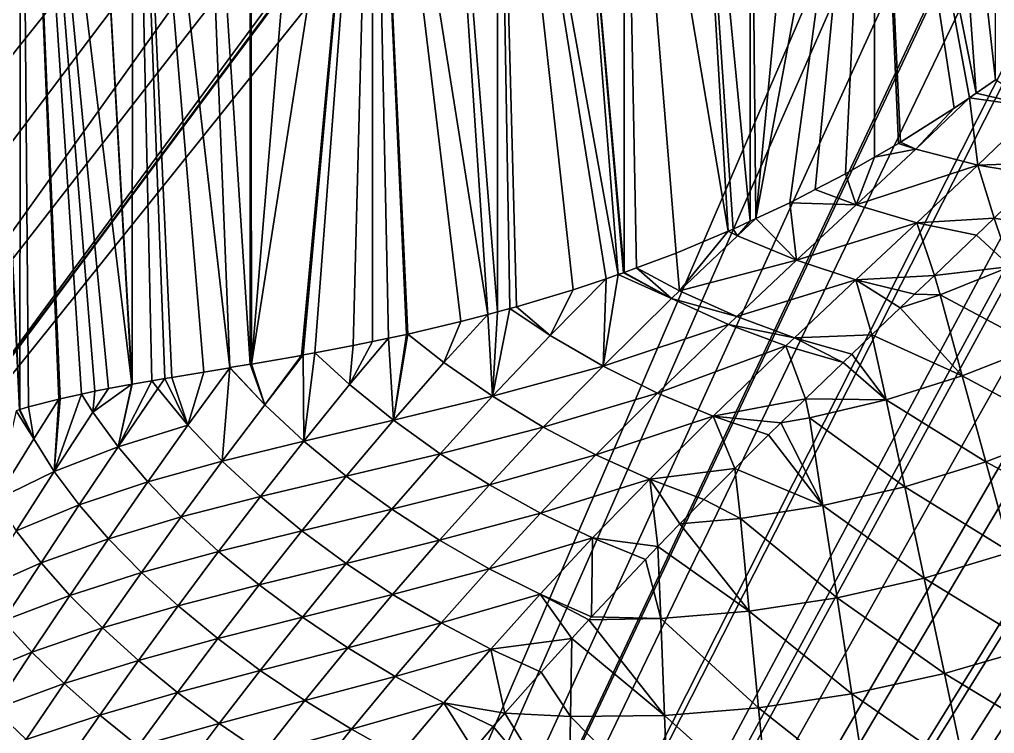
# Model space of a CAD drawing. Header units: metres. Extents: x -44.6 to 35.4, y -44.1 to 26.9.
# Drawn here: x -29.41 to -23.86, y 9.31 to 13.37 of the extents above; entities that cross this region are included whole.
import ezdxf

# ---------------------------------------------------------------- set-up
doc = ezdxf.new("R2010")
doc.units = ezdxf.units.M

msp = doc.modelspace()

# ---------------------------------------------------------------- linework, layer by layer
for points in [[(-32.268772, 13.089636, 91.214554), (-32.370647, 13.488786, 91.214554), (-22.606426, 21.748842, 91.214554)], [(-32.147896, 12.697619, 91.214554), (-32.268772, 13.089636, 91.214554), (-22.606426, 21.748842, 91.214554)], [(-32.008389, 12.313941, 91.214554), (-32.147896, 12.697619, 91.214554), (-22.606426, 21.748842, 91.214554)], [(-31.850681, 11.939779, 91.214554), (-32.008389, 12.313941, 91.214554), (-22.606426, 21.748842, 91.214554)], [(-31.675259, 11.576286, 91.214554), (-31.850681, 11.939779, 91.214554), (-22.606426, 21.748842, 91.214554)], [(-31.482658, 11.224577, 91.214554), (-31.675259, 11.576286, 91.214554), (-22.606426, 21.748842, 91.214554)], [(-31.273474, 10.885734, 91.214554), (-31.482658, 11.224577, 91.214554), (-22.606426, 21.748842, 91.214554)], [(-31.048349, 10.560798, 91.214554), (-31.273474, 10.885734, 91.214554), (-22.606426, 21.748842, 91.214554)], [(-22.606426, 21.748842, 91.214554), (-30.812649, 10.256478, 91.214554), (-31.048349, 10.560798, 91.214554)], [(-30.812649, 10.256478, 91.214554), (-22.606426, 21.748842, 91.214554), (-22.129082, 21.408796, 91.214554)], [(-22.129082, 21.408796, 91.214554), (-30.562969, 9.967408, 91.214554), (-30.812649, 10.256478, 91.214554)], [(-30.562969, 9.967408, 91.214554), (-22.129082, 21.408796, 91.214554), (-22.073425, 21.371313, 91.214554)], [(-22.073425, 21.371313, 91.214554), (-22.059523, 21.361952, 91.214554), (-30.562969, 9.967408, 91.214554)], [(-22.059523, 21.361952, 91.214554), (-21.645548, 21.083145, 91.214554), (-30.562969, 9.967408, 91.214554)], [(-32.494915, -4.090965, 91.214554), (-21.645548, 21.083145, 91.214554), (-21.477617, 20.976406, 91.214554)], [(-30.562969, 9.967408, 91.214554), (-21.645548, 21.083145, 91.214554), (-32.494915, -4.090965, 91.214554)], [(-21.477617, 20.976406, 91.214554), (-21.155891, 20.771914, 91.214554), (-32.494915, -4.090965, 91.214554)], [(-32.494915, -4.090965, 91.214554), (-21.155891, 20.771914, 91.214554), (-20.875952, 20.604309, 91.214554)], [(-20.875952, 20.604309, 91.214554), (-20.860102, 20.594818, 91.214554), (-32.494915, -4.090965, 91.214554)], [(-20.860102, 20.594818, 91.214554), (-20.660181, 20.475122, 91.214554), (-32.494915, -4.090965, 91.214554)], [(-32.494915, -4.090965, 91.214554), (-20.660181, 20.475122, 91.214554), (-20.206511, 20.219816, 91.214554)], [(-20.206511, 20.219816, 91.214554), (-20.158503, 20.192801, 91.214554), (-32.494915, -4.090965, 91.214554)], [(-20.158503, 20.192801, 91.214554), (-19.650936, 19.924978, 91.214554), (-32.494915, -4.090965, 91.214554)], [(-32.494915, -4.090965, 91.214554), (-19.650936, 19.924978, 91.214554), (-19.514906, 19.857868, 91.214554)], [(-19.514906, 19.857868, 91.214554), (-19.447666, 19.824694, 91.214554), (-32.494915, -4.090965, 91.214554)], [(-19.447666, 19.824694, 91.214554), (-19.137566, 19.671705, 91.214554), (-32.494915, -4.090965, 91.214554)], [(-32.494915, -4.090965, 91.214554), (-19.137566, 19.671705, 91.214554), (-18.786144, 19.510136, 91.214554)], [(-18.786144, 19.510136, 91.214554), (-18.618469, 19.433048, 91.214554), (-32.494915, -4.090965, 91.214554)], [(-18.618469, 19.433048, 91.214554), (-18.093723, 19.209085, 91.214554), (-32.494915, -4.090965, 91.214554)], [(-32.494915, -4.090965, 91.214554), (-18.093723, 19.209085, 91.214554), (-18.020308, 19.18013, 91.214554)], [(-18.020308, 19.18013, 91.214554), (-17.748207, 19.072813, 91.214554), (-32.494915, -4.090965, 91.214554)], [(-17.748207, 19.072813, 91.214554), (-17.563393, 18.999922, 91.214554), (-32.494915, -4.090965, 91.214554)], [(-32.494915, -4.090965, 91.214554), (-17.563393, 18.999922, 91.214554), (-8.667542, 15.624047, 91.214554)], [(-29.668678, 16.621983, 104.162102), (-29.408812, 11.151505, 95.011314), (-29.404417, 11.152883, 95.01899)], [(-29.404417, 11.152883, 95.01899), (-29.399834, 16.486055, 104.240585), (-29.668678, 16.621983, 104.162102)], [(-29.399834, 16.486055, 104.240585), (-29.404417, 11.152883, 95.01899), (-29.355288, 11.168292, 95.104797)], [(-29.399834, 16.486055, 104.240585), (-28.978519, 11.257013, 95.664162), (-28.899891, 11.271878, 95.764511)], [(-28.899891, 11.271878, 95.764511), (-28.766893, 11.29702, 95.934235), (-29.399834, 16.486055, 104.240585)], [(-29.399834, 16.486055, 104.240585), (-29.174629, 11.214637, 95.387589), (-29.053343, 11.240845, 95.55864)], [(-29.053343, 11.240845, 95.55864), (-28.978519, 11.257013, 95.664162), (-29.399834, 16.486055, 104.240585)], [(-29.399834, 16.486055, 104.240585), (-29.355288, 11.168292, 95.104797), (-29.18264, 11.212583, 95.375046)], [(-29.18264, 11.212583, 95.375046), (-29.174629, 11.214637, 95.387589), (-29.399834, 16.486055, 104.240585)], [(-29.05022, 16.309292, 104.342636), (-29.399834, 16.486055, 104.240585), (-28.766893, 11.29702, 95.934235)], [(-29.05022, 16.309292, 104.342636), (-28.766893, 11.29702, 95.934235), (-28.765722, 11.297223, 95.9356)], [(-28.765722, 11.297223, 95.9356), (-28.76178, 16.198277, 104.406731), (-29.05022, 16.309292, 104.342636)], [(-28.76178, 16.198277, 104.406731), (-28.765722, 11.297223, 95.9356), (-28.652441, 11.316827, 96.066925)], [(-28.76178, 16.198277, 104.406731), (-28.357519, 11.366693, 96.392288), (-28.209648, 11.391376, 96.53788)], [(-28.209648, 11.391376, 96.53788), (-28.209095, 11.391468, 96.538429), (-28.76178, 16.198277, 104.406731)], [(-28.76178, 16.198277, 104.406731), (-28.539753, 11.336329, 96.197563), (-28.357519, 11.366693, 96.392288)], [(-28.76178, 16.198277, 104.406731), (-28.652441, 11.316827, 96.066925), (-28.578859, 11.329561, 96.152229)], [(-28.578859, 11.329561, 96.152229), (-28.539753, 11.336329, 96.197563), (-28.76178, 16.198277, 104.406731)], [(-28.395798, 16.057419, 104.488052), (-28.76178, 16.198277, 104.406731), (-28.209095, 11.391468, 96.538429)], [(-28.395798, 16.057419, 104.488052), (-28.209095, 11.391468, 96.538429), (-28.093771, 11.410719, 96.651978)], [(-28.093771, 11.410719, 96.651978), (-28.090872, 15.973419, 104.536552), (-28.395798, 16.057419, 104.488052)], [(-23.849348, 13.031414, 99.296722), (-23.852308, 16.04273, 104.496536), (-24.176918, 15.939023, 104.556412)], [(-28.090872, 15.973419, 104.536552), (-28.093771, 11.410719, 96.651978), (-28.085688, 11.412068, 96.659935)], [(-28.085688, 11.412068, 96.659935), (-27.71335, 15.869421, 104.596596), (-28.090872, 15.973419, 104.536552)], [(-24.176918, 15.939023, 104.556412), (-24.540382, 15.86093, 104.601501), (-23.95948, 12.955147, 99.24202)], [(-24.176918, 15.939023, 104.556412), (-23.95948, 12.955147, 99.24202), (-23.849348, 13.031414, 99.296722)], [(-28.085688, 11.412068, 96.659935), (-27.395355, 15.814243, 104.628456), (-27.71335, 15.869421, 104.596596)], [(-24.540382, 15.86093, 104.601501), (-25.214905, 12.240141, 98.602348), (-25.020317, 12.331119, 98.705124)], [(-25.214905, 12.240141, 98.602348), (-24.540382, 15.86093, 104.601501), (-24.871988, 15.789683, 104.642632)], [(-25.020317, 12.331119, 98.705124), (-24.876696, 12.4057, 98.779144), (-24.540382, 15.86093, 104.601501)], [(-24.540382, 15.86093, 104.601501), (-24.876696, 12.4057, 98.779144), (-24.703102, 12.495844, 98.868599)], [(-24.703102, 12.495844, 98.868599), (-24.538481, 12.590337, 98.951935), (-24.540382, 15.86093, 104.601501)], [(-24.540382, 15.86093, 104.601501), (-23.997219, 12.929013, 99.223274), (-23.95948, 12.955147, 99.24202)], [(-24.540382, 15.86093, 104.601501), (-24.390913, 12.675039, 99.026634), (-24.083998, 12.868918, 99.180161)], [(-24.540382, 15.86093, 104.601501), (-24.402264, 12.668525, 99.020889), (-24.390913, 12.675039, 99.026634)], [(-24.540382, 15.86093, 104.601501), (-24.538481, 12.590337, 98.951935), (-24.402264, 12.668525, 99.020889)], [(-24.083998, 12.868918, 99.180161), (-23.997219, 12.929013, 99.223274), (-24.540382, 15.86093, 104.601501)], [(-27.395355, 15.814243, 104.628456), (-28.085688, 11.412068, 96.659935), (-27.801844, 11.461621, 96.915001)], [(-27.395355, 15.814243, 104.628456), (-27.801844, 11.461621, 96.915001), (-27.791258, 11.463623, 96.923729)], [(-27.791258, 11.463623, 96.923729), (-27.724432, 11.476264, 96.978844), (-27.395355, 15.814243, 104.628456)], [(-27.724432, 11.476264, 96.978844), (-27.507397, 11.517318, 97.157829), (-27.395355, 15.814243, 104.628456)], [(-27.507397, 11.517318, 97.157829), (-27.396942, 11.54048, 97.241913), (-27.395355, 15.814243, 104.628456)], [(-27.395355, 15.814243, 104.628456), (-27.396942, 11.54048, 97.241913), (-27.304888, 11.559783, 97.311989)], [(-27.395355, 15.814243, 104.628456), (-26.892841, 11.654204, 97.608772), (-26.739941, 11.694864, 97.709801)], [(-27.395355, 15.814243, 104.628456), (-27.203867, 11.580967, 97.388893), (-27.195576, 11.58292, 97.394753)], [(-27.195576, 11.58292, 97.394753), (-26.892841, 11.654204, 97.608772), (-27.395355, 15.814243, 104.628456)], [(-27.304888, 11.559783, 97.311989), (-27.203867, 11.580967, 97.388893), (-27.395355, 15.814243, 104.628456)], [(-27.011166, 15.747581, 104.666939), (-27.395355, 15.814243, 104.628456), (-26.739941, 11.694864, 97.709801)], [(-25.214905, 12.240141, 98.602348), (-24.871988, 15.789683, 104.642632), (-25.247463, 15.746194, 104.66774)], [(-27.011166, 15.747581, 104.666939), (-26.739941, 11.694864, 97.709801), (-26.684454, 11.70962, 97.746468)], [(-26.684454, 11.70962, 97.746468), (-26.683771, 15.722706, 104.681305), (-27.011166, 15.747581, 104.666939)], [(-26.683771, 15.722706, 104.681305), (-26.684454, 11.70962, 97.746468), (-26.615435, 11.727974, 97.792076)], [(-26.683771, 15.722706, 104.681305), (-26.254717, 11.835052, 98.017921), (-26.066164, 11.898241, 98.129631)], [(-26.066164, 11.898241, 98.129631), (-25.997698, 11.921185, 98.170189), (-26.683771, 15.722706, 104.681305)], [(-26.683771, 15.722706, 104.681305), (-26.575928, 11.73848, 97.818176), (-26.254717, 11.835052, 98.017921)], [(-26.615435, 11.727974, 97.792076), (-26.575928, 11.73848, 97.818176), (-26.683771, 15.722706, 104.681305)], [(-26.297764, 15.693377, 104.698235), (-26.683771, 15.722706, 104.681305), (-25.997698, 11.921185, 98.170189)], [(-25.246393, 12.225418, 98.585716), (-25.247463, 15.746194, 104.66774), (-25.581808, 15.707468, 104.690102)], [(-25.247463, 15.746194, 104.66774), (-25.246393, 12.225418, 98.585716), (-25.214905, 12.240141, 98.602348)], [(-25.964668, 11.933507, 98.18895), (-25.964863, 15.699929, 104.69445), (-26.297764, 15.693377, 104.698235)], [(-26.297764, 15.693377, 104.698235), (-25.967499, 11.932451, 98.18734), (-25.964668, 11.933507, 98.18895)], [(-26.297764, 15.693377, 104.698235), (-25.997698, 11.921185, 98.170189), (-25.967499, 11.932451, 98.18734)], [(-25.581808, 15.707468, 104.690102), (-25.964863, 15.699929, 104.69445), (-25.371185, 12.168487, 98.519295)], [(-25.964863, 15.699929, 104.69445), (-25.893744, 11.959966, 98.229218), (-25.668221, 12.044098, 98.357277)], [(-25.964863, 15.699929, 104.69445), (-25.964668, 11.933507, 98.18895), (-25.893744, 11.959966, 98.229218)], [(-25.668221, 12.044098, 98.357277), (-25.371185, 12.168487, 98.519295), (-25.964863, 15.699929, 104.69445)], [(-25.581808, 15.707468, 104.690102), (-25.342194, 12.180628, 98.53511), (-25.246393, 12.225418, 98.585716)], [(-25.581808, 15.707468, 104.690102), (-25.371185, 12.168487, 98.519295), (-25.342194, 12.180628, 98.53511)], [(-8.667542, 15.624047, 91.214554), (-8.546576, 15.073651, 91.214554), (-32.494915, -4.090965, 91.214554)], [(-32.494915, -4.090965, 91.214554), (-8.546576, 15.073651, 91.214554), (-8.349462, 14.545717, 91.214554)], [(-32.494915, -4.090965, 91.214554), (-8.349462, 14.545717, 91.214554), (-8.080112, 14.050723, 91.214554)], [(-32.494915, -4.090965, 91.214554), (-8.080112, 14.050723, 91.214554), (-7.743872, 13.598495, 91.214554)], [(-15.196311, 2.685419, 91.214554), (-32.494915, -4.090965, 91.214554), (-7.743872, 13.598495, 91.214554)], [(-23.849348, 13.031414, 99.296722), (-23.95948, 12.955147, 99.24202), (-23.609268, 12.873884, 99.095978)], [(-23.609268, 12.873884, 99.095978), (-23.95948, 12.955147, 99.24202), (-23.997219, 12.929013, 99.223274)], [(-24.303558, 12.636806, 98.99102), (-23.997219, 12.929013, 99.223274), (-24.083998, 12.868918, 99.180161)], [(-23.997219, 12.929013, 99.223274), (-24.303558, 12.636806, 98.99102), (-23.950563, 12.544572, 98.859055)], [(-23.950563, 12.544572, 98.859055), (-23.609268, 12.873884, 99.095978), (-23.997219, 12.929013, 99.223274)], [(-24.303558, 12.636806, 98.99102), (-24.083998, 12.868918, 99.180161), (-24.390913, 12.675039, 99.026634)], [(-23.609268, 12.873884, 99.095978), (-23.950563, 12.544572, 98.859055), (-23.530956, 12.560665, 98.73867)], [(-24.303558, 12.636806, 98.99102), (-24.402264, 12.668525, 99.020889), (-24.538481, 12.590337, 98.951935)], [(-24.390913, 12.675039, 99.026634), (-24.402264, 12.668525, 99.020889), (-24.303558, 12.636806, 98.99102)], [(-23.950563, 12.544572, 98.859055), (-24.303558, 12.636806, 98.99102), (-24.64365, 12.318456, 98.72377)], [(-24.538481, 12.590337, 98.951935), (-24.64365, 12.318456, 98.72377), (-24.303558, 12.636806, 98.99102)], [(-24.538481, 12.590337, 98.951935), (-24.703102, 12.495844, 98.868599), (-24.64365, 12.318456, 98.72377)], [(-23.950563, 12.544572, 98.859055), (-23.605389, 12.486891, 98.691559), (-23.530956, 12.560665, 98.73867)], [(-24.703102, 12.495844, 98.868599), (-24.876696, 12.4057, 98.779144), (-24.64365, 12.318456, 98.72377)], [(-24.64365, 12.318456, 98.72377), (-24.29777, 12.216295, 98.609222), (-23.950563, 12.544572, 98.859055)], [(-23.857977, 12.242471, 98.525291), (-23.950563, 12.544572, 98.859055), (-24.29777, 12.216295, 98.609222)], [(-23.857977, 12.242471, 98.525291), (-23.605389, 12.486891, 98.691559), (-23.950563, 12.544572, 98.859055)], [(-23.369284, 12.158678, 98.262398), (-23.605389, 12.486891, 98.691559), (-23.857977, 12.242471, 98.525291)], [(-24.64365, 12.318456, 98.72377), (-24.876696, 12.4057, 98.779144), (-25.020317, 12.331119, 98.705124)], [(-24.982237, 12.002769, 98.449829), (-25.020317, 12.331119, 98.705124), (-25.214905, 12.240141, 98.602348)], [(-25.020317, 12.331119, 98.705124), (-24.982237, 12.002769, 98.449829), (-24.64365, 12.318456, 98.72377)], [(-24.29777, 12.216295, 98.609222), (-24.64365, 12.318456, 98.72377), (-24.982237, 12.002769, 98.449829)], [(-25.246393, 12.225418, 98.585716), (-25.342194, 12.180628, 98.53511), (-25.317635, 12.14301, 98.512962)], [(-25.317635, 12.14301, 98.512962), (-25.214905, 12.240141, 98.602348), (-25.246393, 12.225418, 98.585716)], [(-25.214905, 12.240141, 98.602348), (-25.317635, 12.14301, 98.512962), (-24.982237, 12.002769, 98.449829)], [(-24.982237, 12.002769, 98.449829), (-24.644619, 11.891047, 98.351463), (-24.29777, 12.216295, 98.609222)], [(-24.197412, 11.916978, 98.296089), (-24.29777, 12.216295, 98.609222), (-24.644619, 11.891047, 98.351463)], [(-24.29777, 12.216295, 98.609222), (-23.95706, 12.146591, 98.460068), (-23.857977, 12.242471, 98.525291)], [(-24.197412, 11.916978, 98.296089), (-23.95706, 12.146591, 98.460068), (-24.29777, 12.216295, 98.609222)], [(-23.763592, 11.966953, 98.216599), (-23.857977, 12.242471, 98.525291), (-23.95706, 12.146591, 98.460068)], [(-23.857977, 12.242471, 98.525291), (-23.763592, 11.966953, 98.216599), (-23.369284, 12.158678, 98.262398)], [(-25.371185, 12.168487, 98.519295), (-25.668221, 12.044098, 98.357277), (-25.647766, 11.828816, 98.216461)], [(-25.647766, 11.828816, 98.216461), (-25.317635, 12.14301, 98.512962), (-25.371185, 12.168487, 98.519295)], [(-25.342194, 12.180628, 98.53511), (-25.371185, 12.168487, 98.519295), (-25.317635, 12.14301, 98.512962)], [(-24.982237, 12.002769, 98.449829), (-25.317635, 12.14301, 98.512962), (-25.647766, 11.828816, 98.216461)], [(-23.763592, 11.966953, 98.216599), (-23.95706, 12.146591, 98.460068), (-24.197412, 11.916978, 98.296089)], [(-25.668221, 12.044098, 98.357277), (-25.893744, 11.959966, 98.229218), (-25.647766, 11.828816, 98.216461)], [(-25.647766, 11.828816, 98.216461), (-25.323046, 11.682054, 98.167358), (-24.982237, 12.002769, 98.449829)], [(-24.644619, 11.891047, 98.351463), (-24.982237, 12.002769, 98.449829), (-25.323046, 11.682054, 98.167358)], [(-25.893744, 11.959966, 98.229218), (-25.964668, 11.933507, 98.18895), (-25.693581, 11.784657, 98.174942)], [(-25.693581, 11.784657, 98.174942), (-25.647766, 11.828816, 98.216461), (-25.893744, 11.959966, 98.229218)], [(-24.197412, 11.916978, 98.296089), (-24.16452, 11.805855, 98.178223), (-23.763592, 11.966953, 98.216599)], [(-23.611607, 11.512313, 97.758667), (-23.763592, 11.966953, 98.216599), (-24.16452, 11.805855, 98.178223)], [(-26.385202, 11.575093, 97.817566), (-26.066164, 11.898241, 98.129631), (-26.254717, 11.835052, 98.017921)], [(-26.066164, 11.898241, 98.129631), (-26.385202, 11.575093, 97.817566), (-26.084221, 11.400426, 97.818695)], [(-26.084221, 11.400426, 97.818695), (-25.997698, 11.921185, 98.170189), (-26.066164, 11.898241, 98.129631)], [(-25.997698, 11.921185, 98.170189), (-26.084221, 11.400426, 97.818695), (-25.693581, 11.784657, 98.174942)], [(-25.693581, 11.784657, 98.174942), (-25.967499, 11.932451, 98.18734), (-25.997698, 11.921185, 98.170189)], [(-25.964668, 11.933507, 98.18895), (-25.967499, 11.932451, 98.18734), (-25.693581, 11.784657, 98.174942)], [(-25.323046, 11.682054, 98.167358), (-24.994551, 11.5614, 98.084129), (-24.644619, 11.891047, 98.351463)], [(-24.552855, 11.577568, 98.048325), (-24.644619, 11.891047, 98.351463), (-24.994551, 11.5614, 98.084129)], [(-24.644619, 11.891047, 98.351463), (-24.309883, 11.809532, 98.21936), (-24.197412, 11.916978, 98.296089)], [(-24.552855, 11.577568, 98.048325), (-24.391737, 11.731387, 98.161736), (-24.644619, 11.891047, 98.351463)], [(-24.391737, 11.731387, 98.161736), (-24.309883, 11.809532, 98.21936), (-24.644619, 11.891047, 98.351463)], [(-24.16452, 11.805855, 98.178223), (-24.197412, 11.916978, 98.296089), (-24.309883, 11.809532, 98.21936)], [(-26.385202, 11.575093, 97.817566), (-26.254717, 11.835052, 98.017921), (-26.575928, 11.73848, 97.818176)], [(-25.323046, 11.682054, 98.167358), (-25.647766, 11.828816, 98.216461), (-25.693581, 11.784657, 98.174942)], [(-25.370359, 11.637064, 98.127701), (-25.693581, 11.784657, 98.174942), (-26.084221, 11.400426, 97.818695)], [(-25.693581, 11.784657, 98.174942), (-25.370359, 11.637064, 98.127701), (-25.323046, 11.682054, 98.167358)], [(-24.309883, 11.809532, 98.21936), (-24.391737, 11.731387, 98.161736), (-24.16452, 11.805855, 98.178223)], [(-24.038654, 11.344237, 97.725853), (-24.16452, 11.805855, 98.178223), (-24.391737, 11.731387, 98.161736)], [(-24.16452, 11.805855, 98.178223), (-24.038654, 11.344237, 97.725853), (-23.611607, 11.512313, 97.758667)], [(-26.713808, 11.228584, 97.496162), (-26.385202, 11.575093, 97.817566), (-26.615435, 11.727974, 97.792076)], [(-26.615435, 11.727974, 97.792076), (-26.684454, 11.70962, 97.746468), (-26.713808, 11.228584, 97.496162)], [(-26.575928, 11.73848, 97.818176), (-26.615435, 11.727974, 97.792076), (-26.385202, 11.575093, 97.817566)], [(-24.038654, 11.344237, 97.725853), (-24.391737, 11.731387, 98.161736), (-24.552855, 11.577568, 98.048325)], [(-26.989822, 11.421126, 97.452026), (-26.739941, 11.694864, 97.709801), (-26.892841, 11.654204, 97.608772)], [(-26.739941, 11.694864, 97.709801), (-26.989822, 11.421126, 97.452026), (-26.713808, 11.228584, 97.496162)], [(-26.713808, 11.228584, 97.496162), (-26.684454, 11.70962, 97.746468), (-26.739941, 11.694864, 97.709801)], [(-24.994551, 11.5614, 98.084129), (-25.323046, 11.682054, 98.167358), (-25.370359, 11.637064, 98.127701)], [(-26.892841, 11.654204, 97.608772), (-27.195576, 11.58292, 97.394753), (-26.989822, 11.421126, 97.452026)], [(-26.084221, 11.400426, 97.818695), (-25.773733, 11.246587, 97.786575), (-25.370359, 11.637064, 98.127701)], [(-25.043171, 11.515244, 98.046478), (-25.370359, 11.637064, 98.127701), (-25.773733, 11.246587, 97.786575)], [(-25.370359, 11.637064, 98.127701), (-25.043171, 11.515244, 98.046478), (-24.994551, 11.5614, 98.084129)], [(-27.527479, 11.295251, 97.074516), (-27.304888, 11.559783, 97.311989), (-27.396942, 11.54048, 97.241913)], [(-27.304888, 11.559783, 97.311989), (-27.527479, 11.295251, 97.074516), (-27.277853, 11.092369, 97.157295)], [(-27.277853, 11.092369, 97.157295), (-27.203867, 11.580967, 97.388893), (-27.304888, 11.559783, 97.311989)], [(-27.277853, 11.092369, 97.157295), (-26.989822, 11.421126, 97.452026), (-27.195576, 11.58292, 97.394753)], [(-27.195576, 11.58292, 97.394753), (-27.203867, 11.580967, 97.388893), (-27.277853, 11.092369, 97.157295)], [(-26.084221, 11.400426, 97.818695), (-26.385202, 11.575093, 97.817566), (-26.713808, 11.228584, 97.496162)], [(-24.994551, 11.5614, 98.084129), (-25.043171, 11.515244, 98.046478), (-24.71669, 11.420935, 97.932449)], [(-24.994551, 11.5614, 98.084129), (-24.667, 11.468593, 97.967972), (-24.552855, 11.577568, 98.048325)], [(-24.71669, 11.420935, 97.932449), (-24.667, 11.468593, 97.967972), (-24.994551, 11.5614, 98.084129)], [(-24.471588, 11.20837, 97.699394), (-24.552855, 11.577568, 98.048325), (-24.667, 11.468593, 97.967972)], [(-24.552855, 11.577568, 98.048325), (-24.471588, 11.20837, 97.699394), (-24.038654, 11.344237, 97.725853)], [(-27.507397, 11.517318, 97.157829), (-27.724432, 11.476264, 96.978844), (-27.527479, 11.295251, 97.074516)], [(-27.396942, 11.54048, 97.241913), (-27.507397, 11.517318, 97.157829), (-27.527479, 11.295251, 97.074516)], [(-25.773733, 11.246587, 97.786575), (-25.457918, 11.115644, 97.721649), (-25.043171, 11.515244, 98.046478)], [(-24.930552, 11.213506, 97.777382), (-25.043171, 11.515244, 98.046478), (-25.457918, 11.115644, 97.721649)], [(-24.930552, 11.213506, 97.777382), (-24.71669, 11.420935, 97.932449), (-25.043171, 11.515244, 98.046478)], [(-23.450336, 11.029895, 97.333504), (-23.611607, 11.512313, 97.758667), (-24.038654, 11.344237, 97.725853)], [(-28.010551, 11.180406, 96.684486), (-27.801844, 11.461621, 96.915001), (-28.085688, 11.412068, 96.659935)], [(-28.010551, 11.180406, 96.684486), (-27.791258, 11.463623, 96.923729), (-27.801844, 11.461621, 96.915001)], [(-27.791258, 11.463623, 96.923729), (-28.010551, 11.180406, 96.684486), (-27.787937, 10.973492, 96.802048)], [(-27.724432, 11.476264, 96.978844), (-27.791258, 11.463623, 96.923729), (-27.787937, 10.973492, 96.802048)], [(-27.787937, 10.973492, 96.802048), (-27.527479, 11.295251, 97.074516), (-27.724432, 11.476264, 96.978844)], [(-24.471588, 11.20837, 97.699394), (-24.667, 11.468593, 97.967972), (-24.71669, 11.420935, 97.932449)], [(-28.209648, 11.391376, 96.53788), (-28.44767, 11.064891, 96.282867), (-28.252161, 10.85928, 96.431618)], [(-28.44767, 11.064891, 96.282867), (-28.209648, 11.391376, 96.53788), (-28.357519, 11.366693, 96.392288)], [(-28.252161, 10.85928, 96.431618), (-28.010551, 11.180406, 96.684486), (-28.209648, 11.391376, 96.53788)], [(-28.010551, 11.180406, 96.684486), (-28.209095, 11.391468, 96.538429), (-28.209648, 11.391376, 96.53788)], [(-28.093771, 11.410719, 96.651978), (-28.209095, 11.391468, 96.538429), (-28.010551, 11.180406, 96.684486)], [(-28.010551, 11.180406, 96.684486), (-28.085688, 11.412068, 96.659935), (-28.093771, 11.410719, 96.651978)], [(-26.713808, 11.228584, 97.496162), (-26.989822, 11.421126, 97.452026), (-27.277853, 11.092369, 97.157295)], [(-26.713808, 11.228584, 97.496162), (-26.424074, 11.052198, 97.508278), (-26.084221, 11.400426, 97.818695)], [(-25.773733, 11.246587, 97.786575), (-26.084221, 11.400426, 97.818695), (-26.424074, 11.052198, 97.508278)], [(-24.471588, 11.20837, 97.699394), (-24.71669, 11.420935, 97.932449), (-24.930552, 11.213506, 97.777382)], [(-28.652441, 11.316827, 96.066925), (-28.61956, 11.272256, 96.109436), (-28.578859, 11.329561, 96.152229)], [(-28.578859, 11.329561, 96.152229), (-28.61956, 11.272256, 96.109436), (-28.44767, 11.064891, 96.282867)], [(-28.44767, 11.064891, 96.282867), (-28.539753, 11.336329, 96.197563), (-28.578859, 11.329561, 96.152229)], [(-28.44767, 11.064891, 96.282867), (-28.357519, 11.366693, 96.392288), (-28.539753, 11.336329, 96.197563)], [(-23.905228, 10.854898, 97.305954), (-24.038654, 11.344237, 97.725853), (-24.471588, 11.20837, 97.699394)], [(-24.038654, 11.344237, 97.725853), (-23.905228, 10.854898, 97.305954), (-23.450336, 11.029895, 97.333504)], [(-28.766893, 11.29702, 95.934235), (-28.989281, 11.138535, 95.672806), (-28.845316, 10.940186, 95.871391)], [(-28.766893, 11.29702, 95.934235), (-28.899891, 11.271878, 95.764511), (-28.989281, 11.138535, 95.672806)], [(-28.989281, 11.138535, 95.672806), (-28.899891, 11.271878, 95.764511), (-28.978519, 11.257013, 95.664162)], [(-28.845316, 10.940186, 95.871391), (-28.61956, 11.272256, 96.109436), (-28.652441, 11.316827, 96.066925)], [(-28.652441, 11.316827, 96.066925), (-28.765722, 11.297223, 95.9356), (-28.845316, 10.940186, 95.871391)], [(-28.845316, 10.940186, 95.871391), (-28.765722, 11.297223, 95.9356), (-28.766893, 11.29702, 95.934235)], [(-28.44767, 11.064891, 96.282867), (-28.61956, 11.272256, 96.109436), (-28.845316, 10.940186, 95.871391)], [(-27.277853, 11.092369, 97.157295), (-27.527479, 11.295251, 97.074516), (-27.787937, 10.973492, 96.802048)], [(-29.208616, 10.799843, 95.452263), (-28.989281, 11.138535, 95.672806), (-29.053343, 11.240845, 95.55864)], [(-29.053343, 11.240845, 95.55864), (-29.174629, 11.214637, 95.387589), (-29.208616, 10.799843, 95.452263)], [(-29.208616, 10.799843, 95.452263), (-29.174629, 11.214637, 95.387589), (-29.18264, 11.212583, 95.375046)], [(-28.978519, 11.257013, 95.664162), (-29.053343, 11.240845, 95.55864), (-28.989281, 11.138535, 95.672806)], [(-27.277853, 11.092369, 97.157295), (-27.011263, 10.901284, 97.209656), (-26.713808, 11.228584, 97.496162)], [(-26.424074, 11.052198, 97.508278), (-26.713808, 11.228584, 97.496162), (-27.011263, 10.901284, 97.209656)], [(-26.424074, 11.052198, 97.508278), (-26.124331, 10.894227, 97.488213), (-25.773733, 11.246587, 97.786575)], [(-25.457918, 11.115644, 97.721649), (-25.773733, 11.246587, 97.786575), (-26.124331, 10.894227, 97.488213)], [(-29.355288, 11.168292, 95.104797), (-29.404417, 11.152883, 95.01899), (-29.325521, 10.985726, 95.231972)], [(-29.325521, 10.985726, 95.231972), (-29.18264, 11.212583, 95.375046), (-29.355288, 11.168292, 95.104797)], [(-29.18264, 11.212583, 95.375046), (-29.325521, 10.985726, 95.231972), (-29.208616, 10.799843, 95.452263)], [(-27.787937, 10.973492, 96.802048), (-28.010551, 11.180406, 96.684486), (-28.252161, 10.85928, 96.431618)], [(-25.457918, 11.115644, 97.721649), (-25.071205, 11.077083, 97.6754), (-24.930552, 11.213506, 97.777382)], [(-25.071205, 11.077083, 97.6754), (-24.909178, 11.10493, 97.679291), (-24.930552, 11.213506, 97.777382)], [(-24.930552, 11.213506, 97.777382), (-24.909178, 11.10493, 97.679291), (-24.471588, 11.20837, 97.699394)], [(-24.366375, 10.713436, 97.283737), (-24.471588, 11.20837, 97.699394), (-24.909178, 11.10493, 97.679291)], [(-24.471588, 11.20837, 97.699394), (-24.366375, 10.713436, 97.283737), (-23.905228, 10.854898, 97.305954)], [(-29.541784, 10.638884, 95.028), (-29.325521, 10.985726, 95.231972), (-29.424665, 11.146531, 94.98362)], [(-29.325521, 10.985726, 95.231972), (-29.408812, 11.151505, 95.011314), (-29.424665, 11.146531, 94.98362)], [(-29.404417, 11.152883, 95.01899), (-29.408812, 11.151505, 95.011314), (-29.325521, 10.985726, 95.231972)], [(-28.845316, 10.940186, 95.871391), (-28.989281, 11.138535, 95.672806), (-29.208616, 10.799843, 95.452263)], [(-26.124331, 10.894227, 97.488213), (-25.818411, 10.756691, 97.436234), (-25.457918, 11.115644, 97.721649)], [(-25.333187, 10.817824, 97.483322), (-25.457918, 11.115644, 97.721649), (-25.818411, 10.756691, 97.436234)], [(-25.457918, 11.115644, 97.721649), (-25.141026, 11.009362, 97.624771), (-25.071205, 11.077083, 97.6754)], [(-25.333187, 10.817824, 97.483322), (-25.141026, 11.009362, 97.624771), (-25.457918, 11.115644, 97.721649)], [(-24.832472, 10.605734, 97.266861), (-24.909178, 11.10493, 97.679291), (-25.071205, 11.077083, 97.6754)], [(-24.909178, 11.10493, 97.679291), (-24.832472, 10.605734, 97.266861), (-24.366375, 10.713436, 97.283737)], [(-28.845316, 10.940186, 95.871391), (-28.676659, 10.740403, 96.047882), (-28.44767, 11.064891, 96.282867)], [(-28.252161, 10.85928, 96.431618), (-28.44767, 11.064891, 96.282867), (-28.676659, 10.740403, 96.047882)], [(-27.787937, 10.973492, 96.802048), (-27.545849, 10.774351, 96.891083), (-27.277853, 11.092369, 97.157295)], [(-27.011263, 10.901284, 97.209656), (-27.277853, 11.092369, 97.157295), (-27.545849, 10.774351, 96.891083)], [(-27.011263, 10.901284, 97.209656), (-26.730972, 10.72434, 97.230957), (-26.424074, 11.052198, 97.508278)], [(-26.124331, 10.894227, 97.488213), (-26.424074, 11.052198, 97.508278), (-26.730972, 10.72434, 97.230957)], [(-25.071205, 11.077083, 97.6754), (-25.141026, 11.009362, 97.624771), (-24.832472, 10.605734, 97.266861)], [(-24.832472, 10.605734, 97.266861), (-25.141026, 11.009362, 97.624771), (-25.333187, 10.817824, 97.483322)], [(-23.280487, 10.521819, 96.94297), (-23.450336, 11.029895, 97.333504), (-23.905228, 10.854898, 97.305954)], [(-29.208616, 10.799843, 95.452263), (-29.325521, 10.985726, 95.231972), (-29.541784, 10.638884, 95.028)], [(-29.208616, 10.799843, 95.452263), (-29.066309, 10.609726, 95.653145), (-28.845316, 10.940186, 95.871391)], [(-28.676659, 10.740403, 96.047882), (-28.845316, 10.940186, 95.871391), (-29.066309, 10.609726, 95.653145)], [(-28.252161, 10.85928, 96.431618), (-28.035265, 10.657766, 96.553986), (-27.787937, 10.973492, 96.802048)], [(-27.545849, 10.774351, 96.891083), (-27.787937, 10.973492, 96.802048), (-28.035265, 10.657766, 96.553986)], [(-27.545849, 10.774351, 96.891083), (-27.287146, 10.585335, 96.950554), (-27.011263, 10.901284, 97.209656)], [(-26.730972, 10.72434, 97.230957), (-27.011263, 10.901284, 97.209656), (-27.287146, 10.585335, 96.950554)], [(-26.730972, 10.72434, 97.230957), (-26.440418, 10.563704, 97.220932), (-26.124331, 10.894227, 97.488213)], [(-25.818411, 10.756691, 97.436234), (-26.124331, 10.894227, 97.488213), (-26.440418, 10.563704, 97.220932)], [(-28.676659, 10.740403, 96.047882), (-28.485174, 10.541399, 96.200325), (-28.252161, 10.85928, 96.431618)], [(-28.035265, 10.657766, 96.553986), (-28.252161, 10.85928, 96.431618), (-28.485174, 10.541399, 96.200325)], [(-23.764822, 10.33996, 96.920334), (-23.905228, 10.854898, 97.305954), (-24.366375, 10.713436, 97.283737)], [(-23.905228, 10.854898, 97.305954), (-23.764822, 10.33996, 96.920334), (-23.280487, 10.521819, 96.94297)], [(-29.541784, 10.638884, 95.028), (-29.425152, 10.461657, 95.249977), (-29.208616, 10.799843, 95.452263)], [(-29.066309, 10.609726, 95.653145), (-29.208616, 10.799843, 95.452263), (-29.425152, 10.461657, 95.249977)], [(-28.035265, 10.657766, 96.553986), (-27.799452, 10.462649, 96.648575), (-27.545849, 10.774351, 96.891083)], [(-27.287146, 10.585335, 96.950554), (-27.545849, 10.774351, 96.891083), (-27.799452, 10.462649, 96.648575)], [(-25.818411, 10.756691, 97.436234), (-25.510235, 10.641353, 97.352989), (-25.333187, 10.817824, 97.483322)], [(-25.302223, 10.531971, 97.255325), (-25.333187, 10.817824, 97.483322), (-25.510235, 10.641353, 97.352989)], [(-25.333187, 10.817824, 97.483322), (-25.302223, 10.531971, 97.255325), (-24.832472, 10.605734, 97.266861)], [(-29.066309, 10.609726, 95.653145), (-28.900129, 10.417419, 95.832451), (-28.676659, 10.740403, 96.047882)], [(-28.485174, 10.541399, 96.200325), (-28.676659, 10.740403, 96.047882), (-28.900129, 10.417419, 95.832451)], [(-27.287146, 10.585335, 96.950554), (-27.014879, 10.408671, 96.979759), (-26.730972, 10.72434, 97.230957)], [(-26.440418, 10.563704, 97.220932), (-26.730972, 10.72434, 97.230957), (-27.014879, 10.408671, 96.979759)], [(-26.440418, 10.563704, 97.220932), (-26.143164, 10.421347, 97.179703), (-25.818411, 10.756691, 97.436234)], [(-25.818411, 10.756691, 97.436234), (-26.143164, 10.421347, 97.179703), (-25.771812, 10.372126, 97.160156)], [(-25.771812, 10.372126, 97.160156), (-25.646482, 10.501122, 97.252548), (-25.818411, 10.756691, 97.436234)], [(-25.646482, 10.501122, 97.252548), (-25.510235, 10.641353, 97.352989), (-25.818411, 10.756691, 97.436234)], [(-24.255732, 10.192954, 96.902092), (-24.366375, 10.713436, 97.283737), (-24.832472, 10.605734, 97.266861)], [(-24.366375, 10.713436, 97.283737), (-24.255732, 10.192954, 96.902092), (-23.764822, 10.33996, 96.920334)], [(-29.425152, 10.461657, 95.249977), (-29.283932, 10.279628, 95.45298), (-29.066309, 10.609726, 95.653145)], [(-28.900129, 10.417419, 95.832451), (-29.066309, 10.609726, 95.653145), (-29.283932, 10.279628, 95.45298)], [(-28.485174, 10.541399, 96.200325), (-28.27298, 10.345371, 96.327026), (-28.035265, 10.657766, 96.553986)], [(-27.799452, 10.462649, 96.648575), (-28.035265, 10.657766, 96.553986), (-28.27298, 10.345371, 96.327026)], [(-25.510235, 10.641353, 97.352989), (-25.646482, 10.501122, 97.252548), (-25.302223, 10.531971, 97.255325)], [(-24.751844, 10.081034, 96.888229), (-24.832472, 10.605734, 97.266861), (-25.302223, 10.531971, 97.255325)], [(-24.832472, 10.605734, 97.266861), (-24.751844, 10.081034, 96.888229), (-24.255732, 10.192954, 96.902092)], [(-27.799452, 10.462649, 96.648575), (-27.547415, 10.276154, 96.71431), (-27.287146, 10.585335, 96.950554)], [(-27.014879, 10.408671, 96.979759), (-27.287146, 10.585335, 96.950554), (-27.547415, 10.276154, 96.71431)], [(-27.014879, 10.408671, 96.979759), (-26.732262, 10.246447, 96.97834), (-26.440418, 10.563704, 97.220932)], [(-26.143164, 10.421347, 97.179703), (-26.440418, 10.563704, 97.220932), (-26.732262, 10.246447, 96.97834)], [(-28.900129, 10.417419, 95.832451), (-28.711864, 10.224991, 95.988258), (-28.485174, 10.541399, 96.200325)], [(-28.27298, 10.345371, 96.327026), (-28.485174, 10.541399, 96.200325), (-28.711864, 10.224991, 95.988258)], [(-25.646482, 10.501122, 97.252548), (-25.771812, 10.372126, 97.160156), (-25.251802, 10.004384, 96.878754)], [(-25.251802, 10.004384, 96.878754), (-25.302223, 10.531971, 97.255325), (-25.646482, 10.501122, 97.252548)], [(-25.302223, 10.531971, 97.255325), (-25.251802, 10.004384, 96.878754), (-24.751844, 10.081034, 96.888229)], [(-29.283932, 10.279628, 95.45298), (-29.425152, 10.461657, 95.249977), (-29.639833, 10.123043, 95.064728)], [(-28.27298, 10.345371, 96.327026), (-28.042419, 10.154487, 96.42659), (-27.799452, 10.462649, 96.648575)], [(-27.547415, 10.276154, 96.71431), (-27.799452, 10.462649, 96.648575), (-28.042419, 10.154487, 96.42659)], [(-29.283932, 10.279628, 95.45298), (-29.119602, 10.094705, 95.63488), (-28.900129, 10.417419, 95.832451)], [(-28.711864, 10.224991, 95.988258), (-28.900129, 10.417419, 95.832451), (-29.119602, 10.094705, 95.63488)], [(-27.547415, 10.276154, 96.71431), (-27.282022, 10.100405, 96.750435), (-27.014879, 10.408671, 96.979759)], [(-26.732262, 10.246447, 96.97834), (-27.014879, 10.408671, 96.979759), (-27.282022, 10.100405, 96.750435)], [(-26.732262, 10.246447, 96.97834), (-26.442629, 10.100574, 96.946327), (-26.143164, 10.421347, 97.179703)], [(-26.143164, 10.421347, 97.179703), (-26.442629, 10.100574, 96.946327), (-26.149395, 9.972775, 96.884087)], [(-26.149395, 9.972775, 96.884087), (-25.84285, 10.299011, 97.107788), (-26.143164, 10.421347, 97.179703)], [(-26.143164, 10.421347, 97.179703), (-25.84285, 10.299011, 97.107788), (-25.771812, 10.372126, 97.160156)], [(-28.711864, 10.224991, 95.988258), (-28.503536, 10.034509, 96.118896), (-28.27298, 10.345371, 96.327026)], [(-28.042419, 10.154487, 96.42659), (-28.27298, 10.345371, 96.327026), (-28.503536, 10.034509, 96.118896)], [(-25.754253, 9.963142, 96.873657), (-25.771812, 10.372126, 97.160156), (-25.84285, 10.299011, 97.107788)], [(-25.771812, 10.372126, 97.160156), (-25.754253, 9.963142, 96.873657), (-25.251802, 10.004384, 96.878754)], [(-23.618044, 9.801654, 96.570686), (-23.764822, 10.33996, 96.920334), (-24.255732, 10.192954, 96.902092)], [(-29.639833, 10.123043, 95.064728), (-29.499218, 9.948983, 95.269684), (-29.283932, 10.279628, 95.45298)], [(-29.119602, 10.094705, 95.63488), (-29.283932, 10.279628, 95.45298), (-29.499218, 9.948983, 95.269684)], [(-28.042419, 10.154487, 96.42659), (-27.796047, 9.970858, 96.49791), (-27.547415, 10.276154, 96.71431)], [(-27.282022, 10.100405, 96.750435), (-27.547415, 10.276154, 96.71431), (-27.796047, 9.970858, 96.49791)], [(-25.84285, 10.299011, 97.107788), (-26.149395, 9.972775, 96.884087), (-25.754253, 9.963142, 96.873657)], [(-29.119602, 10.094705, 95.63488), (-28.933884, 9.908825, 95.79377), (-28.711864, 10.224991, 95.988258)], [(-28.503536, 10.034509, 96.118896), (-28.711864, 10.224991, 95.988258), (-28.933884, 9.908825, 95.79377)], [(-27.282022, 10.100405, 96.750435), (-27.006306, 9.937407, 96.756554), (-26.732262, 10.246447, 96.97834)], [(-26.442629, 10.100574, 96.946327), (-26.732262, 10.246447, 96.97834), (-27.006306, 9.937407, 96.756554)], [(-24.140133, 9.649156, 96.556084), (-24.255732, 10.192954, 96.902092), (-24.751844, 10.081034, 96.888229)], [(-24.255732, 10.192954, 96.902092), (-24.140133, 9.649156, 96.556084), (-23.618044, 9.801654, 96.570686)], [(-28.503536, 10.034509, 96.118896), (-28.277386, 9.848022, 96.222946), (-28.042419, 10.154487, 96.42659)], [(-27.796047, 9.970858, 96.49791), (-28.042419, 10.154487, 96.42659), (-28.277386, 9.848022, 96.222946)], [(-29.499218, 9.948983, 95.269684), (-29.336208, 9.771366, 95.453949), (-29.119602, 10.094705, 95.63488)], [(-28.933884, 9.908825, 95.79377), (-29.119602, 10.094705, 95.63488), (-29.336208, 9.771366, 95.453949)], [(-27.796047, 9.970858, 96.49791), (-27.536583, 9.796514, 96.540207), (-27.282022, 10.100405, 96.750435)], [(-27.006306, 9.937407, 96.756554), (-27.282022, 10.100405, 96.750435), (-27.536583, 9.796514, 96.540207)], [(-27.006306, 9.937407, 96.756554), (-26.723408, 9.789021, 96.732582), (-26.442629, 10.100574, 96.946327)], [(-26.262081, 9.848834, 96.803528), (-26.442629, 10.100574, 96.946327), (-26.723408, 9.789021, 96.732582)], [(-26.442629, 10.100574, 96.946327), (-26.262081, 9.848834, 96.803528), (-26.164705, 9.955936, 96.873138)], [(-26.164705, 9.955936, 96.873138), (-26.149395, 9.972775, 96.884087), (-26.442629, 10.100574, 96.946327)], [(-24.667643, 9.53306, 96.544998), (-24.751844, 10.081034, 96.888229), (-25.251802, 10.004384, 96.878754)], [(-24.751844, 10.081034, 96.888229), (-24.667643, 9.53306, 96.544998), (-24.140133, 9.649156, 96.556084)], [(-28.933884, 9.908825, 95.79377), (-28.728725, 9.723935, 95.927986), (-28.503536, 10.034509, 96.118896)], [(-28.277386, 9.848022, 96.222946), (-28.503536, 10.034509, 96.118896), (-28.728725, 9.723935, 95.927986)], [(-25.19916, 9.453552, 96.537422), (-25.251802, 10.004384, 96.878754), (-25.754253, 9.963142, 96.873657)], [(-25.251802, 10.004384, 96.878754), (-25.19916, 9.453552, 96.537422), (-24.667643, 9.53306, 96.544998)], [(-29.336208, 9.771366, 95.453949), (-29.499218, 9.948983, 95.269684), (-29.712965, 9.617108, 95.102341)], [(-28.277386, 9.848022, 96.222946), (-28.035845, 9.667532, 96.299309), (-27.796047, 9.970858, 96.49791)], [(-27.536583, 9.796514, 96.540207), (-27.796047, 9.970858, 96.49791), (-28.035845, 9.667532, 96.299309)], [(-27.536583, 9.796514, 96.540207), (-27.266895, 9.633382, 96.553009), (-27.006306, 9.937407, 96.756554)], [(-26.723408, 9.789021, 96.732582), (-27.006306, 9.937407, 96.756554), (-27.266895, 9.633382, 96.553009)], [(-26.164705, 9.955936, 96.873138), (-26.262081, 9.848834, 96.803528), (-25.73328, 9.410775, 96.533348)], [(-26.149395, 9.972775, 96.884087), (-26.164705, 9.955936, 96.873138), (-25.754253, 9.963142, 96.873657)], [(-25.73328, 9.410775, 96.533348), (-25.754253, 9.963142, 96.873657), (-26.164705, 9.955936, 96.873138)], [(-25.754253, 9.963142, 96.873657), (-25.73328, 9.410775, 96.533348), (-25.19916, 9.453552, 96.537422)], [(-29.336208, 9.771366, 95.453949), (-29.15247, 9.59201, 95.615646), (-28.933884, 9.908825, 95.79377)], [(-28.728725, 9.723935, 95.927986), (-28.933884, 9.908825, 95.79377), (-29.15247, 9.59201, 95.615646)], [(-28.728725, 9.723935, 95.927986), (-28.506273, 9.541972, 96.036118), (-28.277386, 9.848022, 96.222946)], [(-28.035845, 9.667532, 96.299309), (-28.277386, 9.848022, 96.222946), (-28.506273, 9.541972, 96.036118)], [(-26.723408, 9.789021, 96.732582), (-26.436552, 9.656936, 96.678795), (-26.262081, 9.848834, 96.803528)], [(-26.268599, 9.404829, 96.532776), (-26.262081, 9.848834, 96.803528), (-26.436552, 9.656936, 96.678795)], [(-26.262081, 9.848834, 96.803528), (-26.268599, 9.404829, 96.532776), (-25.73328, 9.410775, 96.533348)], [(-29.712965, 9.617108, 95.102341), (-29.550819, 9.446734, 95.288765), (-29.336208, 9.771366, 95.453949)], [(-29.15247, 9.59201, 95.615646), (-29.336208, 9.771366, 95.453949), (-29.550819, 9.446734, 95.288765)], [(-28.035845, 9.667532, 96.299309), (-27.781509, 9.494982, 96.347145), (-27.536583, 9.796514, 96.540207)], [(-27.266895, 9.633382, 96.553009), (-27.536583, 9.796514, 96.540207), (-27.781509, 9.494982, 96.347145)], [(-27.266895, 9.633382, 96.553009), (-26.989969, 9.483267, 96.536171), (-26.723408, 9.789021, 96.732582)], [(-26.723408, 9.789021, 96.732582), (-26.989969, 9.483267, 96.536171), (-26.642706, 9.422923, 96.535782)], [(-26.642706, 9.422923, 96.535782), (-26.436552, 9.656936, 96.678795), (-26.723408, 9.789021, 96.732582)], [(-23.465532, 9.242313, 96.258507), (-23.618044, 9.801654, 96.570686), (-24.140133, 9.649156, 96.556084)], [(-29.15247, 9.59201, 95.615646), (-28.949886, 9.412749, 95.75312), (-28.728725, 9.723935, 95.927986)], [(-28.506273, 9.541972, 96.036118), (-28.728725, 9.723935, 95.927986), (-28.949886, 9.412749, 95.75312)], [(-28.506273, 9.541972, 96.036118), (-28.26886, 9.364843, 96.117035), (-28.035845, 9.667532, 96.299309)], [(-27.781509, 9.494982, 96.347145), (-28.035845, 9.667532, 96.299309), (-28.26886, 9.364843, 96.117035)], [(-27.781509, 9.494982, 96.347145), (-27.517113, 9.332226, 96.365952), (-27.266895, 9.633382, 96.553009)], [(-26.989969, 9.483267, 96.536171), (-27.266895, 9.633382, 96.553009), (-27.517113, 9.332226, 96.365952)], [(-26.436552, 9.656936, 96.678795), (-26.642706, 9.422923, 96.535782), (-26.268599, 9.404829, 96.532776)], [(-24.020073, 9.084373, 96.247208), (-24.140133, 9.649156, 96.556084), (-24.667643, 9.53306, 96.544998)], [(-24.140133, 9.649156, 96.556084), (-24.020073, 9.084373, 96.247208), (-23.465532, 9.242313, 96.258507)], [(-29.550819, 9.446734, 95.288765), (-29.368576, 9.273883, 95.453018), (-29.15247, 9.59201, 95.615646)], [(-28.949886, 9.412749, 95.75312), (-29.15247, 9.59201, 95.615646), (-29.368576, 9.273883, 95.453018)], [(-28.949886, 9.412749, 95.75312), (-28.730528, 9.235418, 95.864967), (-28.506273, 9.541972, 96.036118)], [(-28.26886, 9.364843, 96.117035), (-28.506273, 9.541972, 96.036118), (-28.730528, 9.235418, 95.864967)], [(-28.26886, 9.364843, 96.117035), (-28.018972, 9.194403, 96.169891), (-27.781509, 9.494982, 96.347145)], [(-27.517113, 9.332226, 96.365952), (-27.781509, 9.494982, 96.347145), (-28.018972, 9.194403, 96.169891)], [(-24.580221, 8.964141, 96.238632), (-24.667643, 9.53306, 96.544998), (-25.19916, 9.453552, 96.537422)], [(-24.667643, 9.53306, 96.544998), (-24.580221, 8.964141, 96.238632), (-24.020073, 9.084373, 96.247208)], [(-29.368576, 9.273883, 95.453018), (-29.550819, 9.446734, 95.288765), (-29.764126, 9.120291, 95.13868)], [(-27.517113, 9.332226, 96.365952), (-27.245497, 9.181013, 96.355522), (-26.989969, 9.483267, 96.536171)], [(-26.822451, 9.215009, 96.414116), (-26.989969, 9.483267, 96.536171), (-27.245497, 9.181013, 96.355522)], [(-26.989969, 9.483267, 96.536171), (-26.708862, 9.347827, 96.489891), (-26.642706, 9.422923, 96.535782)], [(-26.822451, 9.215009, 96.414116), (-26.708862, 9.347827, 96.489891), (-26.989969, 9.483267, 96.536171)], [(-25.144518, 8.881805, 96.232765), (-25.19916, 9.453552, 96.537422), (-25.73328, 9.410775, 96.533348)], [(-25.19916, 9.453552, 96.537422), (-25.144518, 8.881805, 96.232765), (-24.580221, 8.964141, 96.238632)], [(-29.368576, 9.273883, 95.453018), (-29.168055, 9.100283, 95.59346), (-28.949886, 9.412749, 95.75312)], [(-28.730528, 9.235418, 95.864967), (-28.949886, 9.412749, 95.75312), (-29.168055, 9.100283, 95.59346)], [(-26.642706, 9.422923, 96.535782), (-26.708862, 9.347827, 96.489891), (-26.279751, 8.831351, 96.229172)], [(-26.279751, 8.831351, 96.229172), (-26.268599, 9.404829, 96.532776), (-26.642706, 9.422923, 96.535782)], [(-26.268599, 9.404829, 96.532776), (-26.279751, 8.831351, 96.229172), (-25.711512, 8.837508, 96.229607)], [(-25.711512, 8.837508, 96.229607), (-25.73328, 9.410775, 96.533348), (-26.268599, 9.404829, 96.532776)], [(-25.73328, 9.410775, 96.533348), (-25.711512, 8.837508, 96.229607), (-25.144518, 8.881805, 96.232765)], [(-28.730528, 9.235418, 95.864967), (-28.496637, 9.06183, 95.950043), (-28.26886, 9.364843, 96.117035)], [(-28.018972, 9.194403, 96.169891), (-28.26886, 9.364843, 96.117035), (-28.496637, 9.06183, 95.950043)], [(-28.018972, 9.194403, 96.169891), (-27.759226, 9.032437, 96.194138), (-27.517113, 9.332226, 96.365952)], [(-27.245497, 9.181013, 96.355522), (-27.517113, 9.332226, 96.365952), (-27.759226, 9.032437, 96.194138)], [(-26.279751, 8.831351, 96.229172), (-26.708862, 9.347827, 96.489891), (-26.822451, 9.215009, 96.414116)]]:
    msp.add_3dface(points)

doc.saveas('drawing.dxf')
